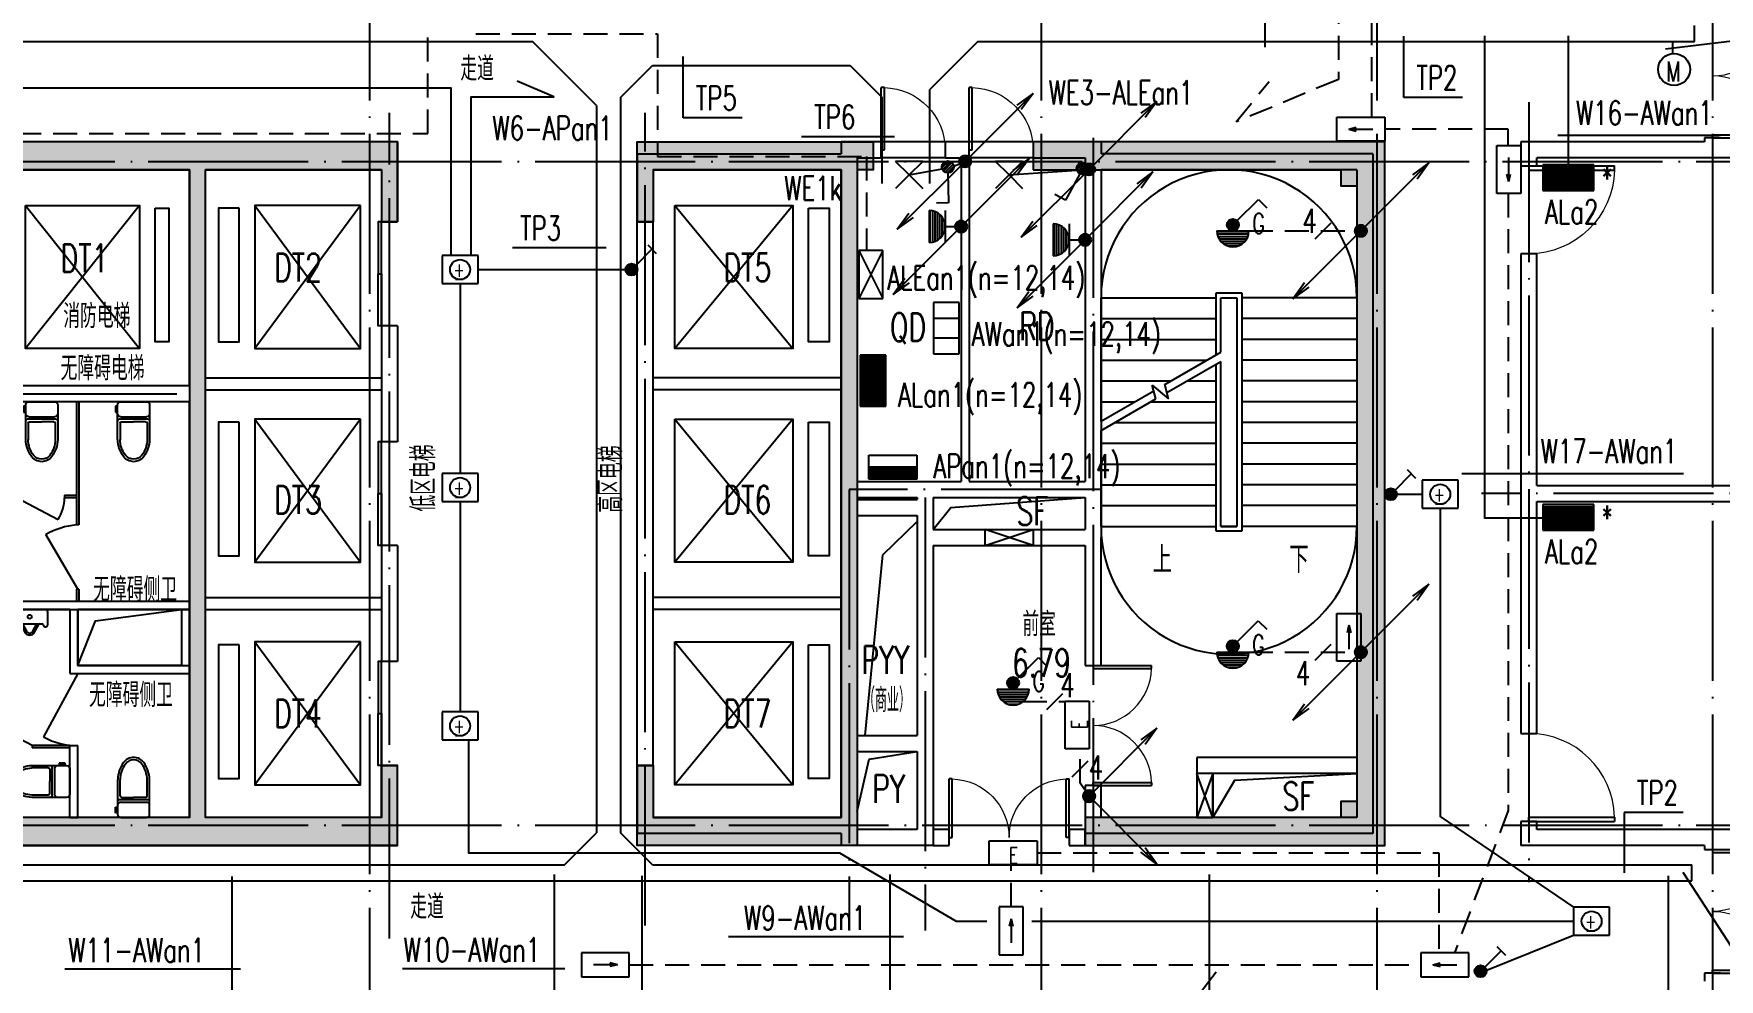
# Model space of a CAD drawing. Extents: x 1980812 to 2226895, y -554123 to 281606.
# Drawn here: x 2015767 to 2036850, y 40609 to 52437 of the extents above; entities that cross this region are included whole.
import ezdxf
from ezdxf.enums import TextEntityAlignment as Align

# ---------------------------------------------------------------- set-up
doc = ezdxf.new("R2010")
doc.units = 0
doc.header["$LTSCALE"] = 1000
doc.header["$MEASUREMENT"] = 0
for name, pattern in [('CONTINOUS', [0]), ('DASH', [0.35, 0.25, -0.1]), ('DOTE', [2.42, 2, -0.2, 0.02, -0.2]), ('DQXX', [4.5, 3, -1.5])]:
    doc.linetypes.add(name, pattern=pattern)
for name, color, linetype in [('$TD_AUDIT_GENERATED_(158)', 8, 'Continuous'), ('$TD_AUDIT_GENERATED_(1F3)', 7, 'Continuous'), ('$TD_AUDIT_GENERATED_(210)', 8, 'Continuous'), ('$TD_AUDIT_GENERATED_(356C)', 8, 'Continuous'), ('$TD_AUDIT_GENERATED_(517)', 8, 'CONTINOUS'), ('$TD_AUDIT_GENERATED_(54A)', 8, 'Continuous'), ('1', 1, 'Continuous'), ('A-FLOR-PFIX', 8, 'Continuous'), ('A-FLOR-TPTN', 8, 'Continuous'), ('COLU', 8, 'Continuous'), ('COLU_HATCH', 8, 'Continuous'), ('DIM_SYMB', 8, 'Continuous'), ('dote', 8, 'DOTE'), ('DQ1', 1, 'Continuous'), ('DQ2', 2, 'Continuous'), ('DQ7', 7, 'Continuous'), ('DQK', 7, 'Continuous'), ('DQK1', 1, 'Continuous'), ('DQK7', 7, 'Continuous'), ('DQqj', 1, 'Continuous'), ('DQX', 2, 'DQXX'), ('LINE', 8, 'Continuous'), ('PUB_TEXT', 8, 'Continuous'), ('STAIR', 8, 'Continuous'), ('WALL', 7, 'Continuous'), ('WINDOW', 8, 'Continuous')]:
    doc.layers.add(name, color=color, linetype=linetype)
doc.styles.add('_TCH_DIM', font='SIMPLEX', dxfattribs={"bigfont": 'GBCBIG'})
doc.styles.add('D8', font='txtw.shx', dxfattribs={"width": 0.7, "bigfont": 'hztxtw.shx'})
doc.styles.add('HZF', font='ROMANS2', dxfattribs={"width": 0.7, "bigfont": 'HZDF2'})
doc.styles.add('HZTXTW', font='txtw.shx', dxfattribs={"width": 0.6, "bigfont": 'hztxtw.shx'})

# ---------------------------------------------------------------- blocks, each defined once
blk = doc.blocks.new('$TD_AUDIT_GENERATED_(9F)')
at = {"layer": 'dote'}
for p, q in [((23300, 30469), (23300, -6248)), ((31700, 30469), (31700, -6248)), ((35900, 30469), (35900, -5250)), ((40100, 30469), (40100, -6248)), ((56413, 15600), (-8454, 15600)), ((54631, 11450), (37209, 11450)), ((56413, 7300), (-8454, 7300))]:
    blk.add_line(p, q, dxfattribs=at)
blk = doc.blocks.new('A$C2225643B')
at = {"layer": '$TD_AUDIT_GENERATED_(158)'}
for p, q in [((-2200, -2600), (0, -2600)), ((-2200, -2750), (0, -2750)), ((-2200, -5350), (0, -5350)), ((-2200, -5500), (0, -5500))]:
    blk.add_line(p, q, dxfattribs=at)
at = {"layer": 'WALL'}
for p, q in [((0, -1950), (0, -3400)), ((200, -1950), (0, -1950)), ((200, -1950), (200, -3400)), ((200, -3400), (0, -3400)), ((0, -4700), (0, -6150)), ((200, -4700), (0, -4700)), ((200, -4700), (200, -6150)), ((200, -6150), (0, -6150))]:
    blk.add_line(p, q, dxfattribs=at)
at = {"layer": 'WINDOW', "color": 5}
for p, q in [((-1586, -444), (-261, -2233)), ((-261, -444), (-1586, -2233)), ((-1586, -3119), (-261, -4907)), ((-261, -3119), (-1586, -4907)), ((-1586, -5905), (-261, -7693)), ((-261, -5905), (-1586, -7693))]:
    blk.add_line(p, q, dxfattribs=at)
at = {"layer": 'WINDOW'}
for p, q in [((0, -1950), (0, -650)), ((0, -4700), (0, -3400)), ((0, -7450), (0, -6150))]:
    blk.add_line(p, q, dxfattribs=at)
at = {"layer": 'WINDOW', "color": 5}
for points in [[(-1782, -481), (-2040, -481), (-2040, -2153), (-1782, -2153)], [(-261, -444), (-1586, -444), (-1586, -2233), (-261, -2233)], [(-1782, -3156), (-2040, -3156), (-2040, -4828), (-1782, -4828)], [(-261, -3119), (-1586, -3119), (-1586, -4907), (-261, -4907)], [(-1782, -5942), (-2040, -5942), (-2040, -7614), (-1782, -7614)], [(-261, -5905), (-1586, -5905), (-1586, -7693), (-261, -7693)]]:
    blk.add_lwpolyline(points, close=True, dxfattribs=at)
at = {"layer": 'WINDOW'}
for points in [[(-41, -1300), (0, -1300), (0, -650), (-41, -650)], [(-41, -1300), (0, -1300), (0, -1950), (-41, -1950)], [(-41, -4050), (0, -4050), (0, -3400), (-41, -3400)], [(-41, -4050), (0, -4050), (0, -4700), (-41, -4700)], [(-41, -6800), (0, -6800), (0, -6150), (-41, -6150)], [(-41, -6800), (0, -6800), (0, -7450), (-41, -7450)]]:
    blk.add_lwpolyline(points, close=True, dxfattribs=at)
at = {"layer": '$TD_AUDIT_GENERATED_(1F3)', "style": 'HZF', "width": 0.7}
for s, p in [('DT2', (-1045, -1220)), ('DT3', (-1045, -4128)), ('DT4', (-1045, -6799))]:
    blk.add_text(s, height=350, dxfattribs=at).set_placement(p, align=Align.MIDDLE_CENTER)
at = {"layer": '$TD_AUDIT_GENERATED_(1F3)', "style": 'D8', "width": 0.7}
blk.add_text('\\M+5B5CD\\M+5C7F8\\M+5B5E7\\M+5CCDD', height=300, rotation=90.0006, dxfattribs=at).set_placement((525, -3854), align=Align.MIDDLE_CENTER)
blk = doc.blocks.new('$DorLib2D$00000002')
for p, q in [((-0.5, 0), (-0.5, 0.4875)), ((-0.475, 0.4875), (-0.5, 0.4875)), ((-0.475, 0), (-0.475, 0.4875)), ((0.475, 0), (0.475, 0.4875)), ((0.475, 0.4875), (0.5, 0.4875)), ((0.5, 0), (0.5, 0.4875)), ((-0.5, 0), (-0.475, 0)), ((0.5, 0), (0.475, 0))]:
    blk.add_line(p, q)
at = {"lineweight": 13}
for centre, start, end in [((-0.4875, 0), 0, 88.53072), ((0.4875, 0), 91.46928, 180)]:
    blk.add_arc(centre, 0.4875, start, end, dxfattribs=at)
blk = doc.blocks.new('$DorLib2D$00000001')
for p, q in [((0.45, 0.975), (0.5, 0.975)), ((0.45, 0), (0.45, 0.975)), ((0.5, 0), (0.5, 0.975)), ((0.5, 0), (0.45, 0))]:
    blk.add_line(p, q)
at = {"lineweight": 13}
blk.add_arc((0.475, 0), 0.975, 91.4693, 180, dxfattribs=at)
blk = doc.blocks.new('A$C4923384A')
at = {"layer": 'dote'}
for p, q in [((34500, -2208), (34500, -6266)), ((37800, -6953), (37800, -16710))]:
    blk.add_line(p, q, dxfattribs=at)
at = {"layer": 'WALL'}
for p, q in [((37700, -7450), (37700, -7750)), ((40000, -7450), (37700, -7450)), ((40200, -7400), (40000, -7400)), ((40000, -7400), (40000, -7450)), ((37700, -7750), (37900, -7750)), ((37900, -7750), (37900, -7650)), ((40100, -7650), (37900, -7650)), ((46100, -7650), (40100, -7650)), ((37900, -8850), (37700, -8850)), ((37700, -8850), (37700, -11850)), ((37900, -11750), (37900, -8850)), ((37900, -11750), (48700, -11750)), ((37700, -11850), (37700, -14850)), ((37900, -11950), (48500, -11950)), ((37900, -14850), (37900, -11950)), ((37700, -14850), (37900, -14850)), ((37900, -15950), (37700, -15950)), ((37700, -15950), (37700, -16250)), ((37900, -16050), (37900, -15950)), ((40100, -16050), (37900, -16050)), ((46100, -16050), (40100, -16050)), ((40000, -16250), (37700, -16250)), ((40000, -16250), (40000, -16300)), ((40000, -16300), (40200, -16300)), ((40200, -17850), (40000, -17850)), ((40000, -17850), (40000, -17950))]:
    blk.add_line(p, q, dxfattribs=at)
at = {"layer": 'WINDOW'}
for name, p, xscale, yscale, zscale, rotation in [('$DorLib2D$00000002', (40100, -6625), -1550, -1550, -1550, 89.99999999897491), ('$DorLib2D$00000001', (37800, -8300), 1100, -1100, 1100, 90), ('$DorLib2D$00000001', (37800, -15400), -1100, -1100, -1100, 89.99999999999379), ('$DorLib2D$00000002', (40100, -17075), -1550, 1550, -1550, 270.0000000042127)]:
    blk.add_blockref(name, p, dxfattribs=dict(at, xscale=xscale, yscale=yscale, zscale=zscale, rotation=rotation))
blk = doc.blocks.new('A-WC4')
for p, q in [((-200, 475), (-200, 40)), ((200, 40), (200, 475)), ((180, 220), (-180, 220)), ((-228, 57), (-228, 130)), ((-228, 130), (-210, 130)), ((-210, 57), (-228, 57)), ((-210, 130), (-210, 115)), ((-210, 115), (-200, 115)), ((-210, 72), (-210, 115)), ((-200, 72), (-210, 72)), ((-210, 72), (-210, 57)), ((-160, 190), (160, 190)), ((-160, 0), (160, 0))]:
    blk.add_line(p, q)
at = {"color": 251}
for p, q in [((-170, 270), (-170, 476)), ((170, 270), (170, 475)), ((-150, 250), (0, 250)), ((150, 250), (0, 250))]:
    blk.add_line(p, q, dxfattribs=at)
for centre, radius, start, end in [((189, 460), 389, 144.5404, 177.815), ((0, 590), 160, 90, 143.2005), ((0, 590), 160, 36.7995, 90), ((-189, 460), 389, 2.185, 35.4596), ((-180, 240), 20, 180, 270), ((180, 240), 20, 270, 0), ((-160, 150), 40, 90, 180), ((-160, 40), 40, 180, 270), ((160, 150), 40, 0, 90), ((160, 40), 40, 270, 0)]:
    blk.add_arc(centre, radius, start, end)
for centre, radius, start, end in [((189, 460), 359, 144.5982, 177.815), ((0, 590), 130, 90, 143.0508), ((0, 590), 130, 36.9492, 90), ((-189, 460), 359, 2.185, 35.4018), ((-150, 270), 20, 180, 270), ((150, 270), 20, 270, 0)]:
    blk.add_arc(centre, radius, start, end, dxfattribs=at)
blk = doc.blocks.new('A-UR2')
for p, q in [((-61, 284), (-116, 188)), ((116, 188), (61, 284)), ((-225, 190), (-225, 30)), ((-195, 0), (195, 0)), ((-168, 190), (-171, 199)), ((154, 180), (-154, 180)), ((171, 199), (168, 190)), ((225, 30), (225, 190))]:
    blk.add_line(p, q)
at = {"color": 252}
for p, q in [((-39, 272), (-91, 180)), ((91, 180), (39, 272))]:
    blk.add_line(p, q, dxfattribs=at)
blk.add_circle((0, 90), 25, dxfattribs=at)
for centre, radius, start, end in [((-198, 190), 27.5, 18.9246, 180), ((0, 250), 70, 29.4871, 150.5129), ((198, 190), 27.5, 0, 161.0754), ((-195, 30), 30, 180, 270), ((-154, 195), 15, 198.9246, 270), ((-129, 195), 15, 270, 330.5129), ((129, 195), 15, 209.4871, 270), ((154, 195), 15, 270, 341.0754), ((195, 30), 30, 270, 0)]:
    blk.add_arc(centre, radius, start, end)
blk.add_arc((0, 250), 45, 29.4871, 150.5129, dxfattribs=at)
blk = doc.blocks.new('A-SINK-4')
for p, q in [((-158, 126), (-13, 126)), ((-13, 78), (-13, 170)), ((13, 78), (-13, 78)), ((13, 170), (13, 78)), ((13, 126), (158, 126))]:
    blk.add_line(p, q)
blk.add_circle((0, 270), 20)
for centre, radius, start, end in [((0, 88), 19.5, 133.6408, 46.2627), ((0, 170), 13.5, 0, 180)]:
    blk.add_arc(centre, radius, start, end)
at = {"extrusion": (0, 0, -1)}
blk.add_ellipse((0, 270), major_axis=(260, 0), ratio=0.846154, dxfattribs=at)
blk.add_ellipse((0, 270), major_axis=(-235, 0), ratio=0.829787, start_param=2.310338, end_param=7.11444)
blk = doc.blocks.new('$TwtSys$00000141')
for p, q in [((-94, 8), (-10, 92)), ((-94, 8), (-10, 92)), ((-87, -35), (35, 87)), ((-87, -35), (35, 87)), ((-66, -66), (66, 66)), ((-66, -66), (66, 66)), ((-32, -87), (88, 33)), ((-32, -87), (88, 33)), ((11, -92), (92, -11)), ((11, -92), (92, -11))]:
    blk.add_line(p, q)
blk.add_circle((0, 0), 94)
blk.add_circle((0, 0), 94)
blk = doc.blocks.new('tbharthaergar')
at = {"layer": '$TD_AUDIT_GENERATED_(517)'}
blk.add_lwpolyline([(4750, -6300), (4974, -5742), (6050, -5600)], dxfattribs=at)
blk.add_lwpolyline([(4750, -5600), (6050, -5600), (6050, -6300), (4750, -6300)], close=True, dxfattribs=at)
at = {"layer": 'A-FLOR-PFIX'}
for p, q in [((2035, -3550), (458, -3550)), ((2900, -6150), (2900, -5600)), ((2900, -6150), (1850, -6150))]:
    blk.add_line(p, q, dxfattribs=at)
at = {"layer": 'A-FLOR-TPTN'}
for p, q in [((2965, -3000), (2965, -4170)), ((3835, -3000), (3835, -4170)), ((3865, -3000), (3865, -4170)), ((4735, -3000), (4735, -4541)), ((4765, -3000), (4765, -4541)), ((4735, -3604), (4735, -4541)), ((4765, -3604), (4765, -4541)), ((2185, -4170), (2185, -4200)), ((2185, -4200), (2705, -4475)), ((2785, -4170), (2785, -4200)), ((2785, -4170), (2935, -4170)), ((2965, -4170), (3085, -4170)), ((3085, -4170), (3085, -4200)), ((3085, -4200), (3605, -4475)), ((3685, -4170), (3835, -4170)), ((3685, -4170), (3685, -4200)), ((3685, -4200), (3985, -4200)), ((3865, -4170), (3985, -4170)), ((3985, -4170), (3985, -4200)), ((3985, -4200), (4505, -4475)), ((4585, -4170), (4735, -4170)), ((4585, -4170), (4585, -4200)), ((4585, -4200), (4735, -4200)), ((4765, -4541), (4735, -4541)), ((4750, -5346), (4352, -4661)), ((4735, -5346), (4735, -5500)), ((4765, -5346), (4735, -5346)), ((4765, -5346), (4765, -5500)), ((3110, -5600), (3110, -5900)), ((3140, -5600), (3140, -5900)), ((3810, -5600), (3810, -5900)), ((3840, -5600), (3840, -5900)), ((3110, -5900), (3140, -5900)), ((3810, -5900), (3840, -5900)), ((4750, -6400), (4322, -7192)), ((4180, -7300), (3660, -7025)), ((3350, -7300), (3350, -8200)), ((3580, -7300), (3350, -7300)), ((3380, -7330), (3380, -8200)), ((3580, -7330), (3380, -7330)), ((3580, -7300), (3580, -7330)), ((4650, -7300), (4180, -7300)), ((4180, -7300), (4180, -7330)), ((4650, -7330), (4180, -7330)), ((3380, -8200), (3350, -8200))]:
    blk.add_line(p, q, dxfattribs=at)
for points in [[(2035, -3000), (2035, -4200), (2185, -4200)], [(2065, -3000), (2065, -4170), (2185, -4170)], [(2935, -3000), (2935, -4170)], [(2785, -4200), (2965, -4200)], [(2935, -4200), (3085, -4200)]]:
    blk.add_lwpolyline(points, dxfattribs=at)
for centre, radius, start, end in [((2273, -4200), 512, 327.4617, 359.9502), ((3173, -4200), 512, 327.4617, 359.9502), ((4073, -4200), 512, 327.4617, 359.9502), ((4836, -5532), 997, 95.7943, 119.0455), ((4092, -7300), 512, 147.4617, 179.9502), ((4723, -6508), 792, 239.6591, 271.9796)]:
    blk.add_arc(centre, radius, start, end, dxfattribs=at)
at = {"layer": 'LINE', "linetype": 'DASH'}
for centre in [(1404, -4673), (2650, -6933)]:
    blk.add_circle(centre, 750, dxfattribs=at)
at = {"layer": 'WALL'}
for p, q in [((550, -5500), (450, -5500)), ((450, -5500), (450, -5600)), ((450, -5600), (550, -5600)), ((550, -5600), (550, -5500)), ((1850, -5500), (1550, -5500)), ((1550, -5500), (1550, -5600)), ((1550, -5600), (1750, -5600)), ((1750, -5600), (1750, -7100)), ((4750, -5500), (1850, -5500)), ((1850, -7100), (1850, -5600)), ((4650, -5600), (1850, -5600)), ((4650, -5600), (4650, -6400)), ((6150, -5500), (4750, -5500)), ((6150, -5600), (4750, -5600)), ((4750, -5600), (4750, -6300)), ((6150, -5600), (6150, -5500)), ((4750, -6300), (6150, -6300)), ((6150, -6300), (6150, -6400)), ((4650, -6400), (6150, -6400)), ((1750, -7100), (1850, -7100)), ((4650, -8200), (4650, -7300)), ((4650, -7300), (4750, -7300)), ((4750, -8200), (4750, -7300)), ((1850, -8100), (1750, -8100)), ((1750, -8100), (1750, -8200)), ((1750, -8200), (1850, -8200)), ((1850, -8200), (1850, -8100)), ((4650, -8200), (4750, -8200))]:
    blk.add_line(p, q, dxfattribs=at)
at = {"layer": 'WINDOW'}
for p, q in [((1550, -5500), (550, -5500)), ((1850, -8100), (1850, -7100))]:
    blk.add_line(p, q, dxfattribs=at)
at = {"layer": '$TD_AUDIT_GENERATED_(54A)', "xscale": 0.5, "yscale": -0.5, "zscale": 0.5, "rotation": 180.0000000027541}
for p in [(1861, -3250), (3049, -5755)]:
    blk.add_blockref('$TwtSys$00000141', p, dxfattribs=at)
at = {"layer": 'A-FLOR-PFIX', "xscale": -1, "rotation": 180}
for name, p in [('A-SINK-4', (1250, -3000)), ('A-WC4', (2500, -3000)), ('A-WC4', (3400, -3000)), ('A-WC4', (4300, -3000)), ('A-WC4', (5450, -3000)), ('A-SINK-4', (2400, -5623))]:
    blk.add_blockref(name, p, dxfattribs=at)
at = {"layer": 'A-FLOR-PFIX', "rotation": 180}
for p in [(3450, -5600), (4150, -5600)]:
    blk.add_blockref('A-UR2', p, dxfattribs=at)
at = {"layer": 'A-FLOR-PFIX', "extrusion": (0, 0, -1), "zscale": -1, "rotation": 270}
blk.add_blockref('A-WC4', (-4650, -7750), dxfattribs=at)
at = {"layer": 'A-FLOR-PFIX', "extrusion": (0, 0, -1), "xscale": -1, "zscale": -1}
blk.add_blockref('A-WC4', (-5450, -8200), dxfattribs=at)
at = {"layer": 'WINDOW', "yscale": -1000}
for p, xscale, zscale, rotation in [((1050, -5550), 1000, 1000, 180.0000000140501), ((1800, -7600), -1000, -1000, 90.00000001289553)]:
    blk.add_blockref('$DorLib2D$00000001', p, dxfattribs=dict(at, xscale=xscale, zscale=zscale, rotation=rotation))
blk = doc.blocks.new('A$C1E3758D0')
at = {"layer": '$TD_AUDIT_GENERATED_(158)'}
for p, q in [((7950, -2600), (5600, -2600)), ((7950, -2750), (5600, -2750)), ((7950, -5350), (5600, -5350)), ((7950, -5500), (5600, -5500))]:
    blk.add_line(p, q, dxfattribs=at)
at = {"layer": '$TD_AUDIT_GENERATED_(210)'}
for p, q in [((9750, -4700), (10350, -4500)), ((10350, -4700), (9750, -4500))]:
    blk.add_line(p, q, dxfattribs=at)
for points in [[(9100, -4500), (9321, -4223), (11000, -4100)], [(8250, -7075), (8470, -4814), (8900, -4400)], [(8150, -8025), (8301, -7371), (8900, -7275)], [(12600, -8100), (12874, -7634), (14400, -7550)]]:
    blk.add_lwpolyline(points, dxfattribs=at)
blk.add_lwpolyline([(9750, -4500), (10350, -4500), (10350, -4700), (9750, -4700)], close=True, dxfattribs=at)
at = {"layer": '$TD_AUDIT_GENERATED_(517)'}
blk.add_lwpolyline([(-1600, -5500), (-300, -5500), (-300, -6200), (-1600, -6200)], close=True, dxfattribs=at)
at = {"layer": 'DIM_SYMB'}
for p, q in [((12600, -8100), (12400, -7550)), ((12600, -7550), (12400, -8100))]:
    blk.add_line(p, q, dxfattribs=at)
for points in [[(13650, -4590, 0, 0, 0), (13650, -1000, 0, 0, 0), (11950, -1000, 0, 0, 0), (11950, -2340, 80, 0, 0), (11950, -2640, 0, 0, 0)], [(11950, -4590, 0, 0, 0), (11950, -3200, 80, 0, 0), (11950, -2900, 0, 0, 0)]]:
    blk.add_lwpolyline(points, format="xyseb", dxfattribs=at)
blk.add_lwpolyline([(12600, -8100), (12600, -7550), (12400, -7550), (12400, -8100)], close=True, dxfattribs=at)
at = {"layer": 'dote'}
for p, q in [((2300, -9613), (2300, 715)), ((5500, -9452), (5500, 715)), ((11100, 400), (11100, -8786)), ((-7200, -2800), (-200, -2800)), ((8050, -4000), (8050, -9515)), ((11200, -4000), (8050, -4000)), ((9000, -4100), (9000, -9515))]:
    blk.add_line(p, q, dxfattribs=at)
at = {"layer": 'STAIR'}
for p, q in [((11200, -3145), (11200, -1600)), ((11200, -1600), (12640, -1600)), ((12640, -2314), (12640, -1540)), ((12640, -1540), (12960, -1540)), ((12700, -2279), (12700, -1600)), ((12700, -2279), (12700, -1600)), ((12700, -1600), (12900, -1600)), ((12900, -1600), (12900, -4460)), ((12900, -1600), (12900, -4460)), ((12960, -1540), (12960, -4520)), ((14400, -1600), (12960, -1600)), ((14400, -1600), (14400, -4460)), ((11200, -1860), (12640, -1860)), ((14400, -1860), (12960, -1860)), ((11200, -2120), (12640, -2120)), ((11997, -2685), (12700, -2279)), ((14400, -2120), (12960, -2120)), ((11200, -2380), (12525, -2380)), ((12024, -2785), (12700, -2395)), ((12640, -4520), (12640, -2429)), ((12700, -4460), (12700, -2395)), ((12700, -4460), (12700, -2395)), ((14400, -2380), (12960, -2380)), ((11200, -2640), (12075, -2640)), ((11886, -2865), (11839, -2693)), ((11839, -2693), (12045, -2865)), ((12045, -2865), (11997, -2685)), ((12275, -2640), (12640, -2640)), ((14400, -2640), (12960, -2640)), ((11200, -3145), (11859, -2765)), ((11200, -3261), (11886, -2865)), ((11200, -2900), (11625, -2900)), ((11825, -2900), (12640, -2900)), ((14400, -2900), (12960, -2900)), ((11375, -3160), (12640, -3160)), ((14400, -3160), (12960, -3160)), ((11200, -4460), (11200, -3261)), ((11200, -3420), (12640, -3420)), ((14400, -3420), (12960, -3420)), ((11200, -3680), (12640, -3680)), ((14400, -3680), (12960, -3680)), ((11200, -3940), (12640, -3940)), ((14400, -3940), (12960, -3940)), ((11200, -4200), (12640, -4200)), ((14400, -4200), (12960, -4200)), ((11200, -4460), (12640, -4460)), ((12960, -4520), (12640, -4520)), ((12700, -4460), (12700, -4460)), ((12900, -4460), (12700, -4460)), ((12700, -4460), (12900, -4460)), ((14400, -4460), (12960, -4460))]:
    blk.add_line(p, q, dxfattribs=at)
for centre, start, end in [((12800, -1600), 359.9999, 180), ((12800, -4460), 180, 0.0001)]:
    blk.add_arc(centre, 1600, start, end, dxfattribs=at)
at = {"layer": 'WALL'}
for p, q in [((-100, 350), (-2700, 350)), ((2400, 350), (-100, 350)), ((2400, 350), (2400, -650)), ((8450, 350), (7950, 350)), ((7950, 350), (7950, 200)), ((8450, 150), (8450, 350)), ((9500, 350), (9250, 350)), ((9250, 350), (9250, 150)), ((9550, 350), (9500, 350)), ((9550, 150), (9550, 350)), ((11200, 350), (10350, 350)), ((10350, 350), (10350, 150)), ((11200, 350), (11200, 200)), ((-200, 0), (-2500, 0)), ((-200, -2700), (-200, 0)), ((5400, 200), (5400, -650)), ((5400, 200), (7950, 200)), ((8150, 150), (8450, 150)), ((8150, 150), (8150, 100)), ((8150, 100), (8150, -3900)), ((9250, 150), (9450, 150)), ((9450, 150), (9450, -3900)), ((9550, 150), (9550, -3900)), ((10350, 150), (11000, 150)), ((11000, 150), (11000, 100)), ((11000, 100), (11000, -3900)), ((14600, 200), (11200, 200)), ((14600, 200), (14600, -7450)), ((2200, 0), (0, 0)), ((0, -2800), (0, 0)), ((2200, 0), (2200, -650)), ((5600, 0), (5600, -650)), ((5600, 0), (7950, 0)), ((7950, 0), (7950, -4000)), ((14400, 0), (11200, 0)), ((11200, 0), (11200, -4000)), ((14400, 0), (14400, -7350)), ((2400, -650), (2200, -650)), ((5600, -650), (5400, -650)), ((-200, -2700), (-2500, -2700)), ((-200, -2900), (-2600, -2900)), ((-200, -8100), (-200, -2900)), ((0, -8100), (0, -2800)), ((7950, -4000), (7950, -4225)), ((8150, -3900), (9000, -3900)), ((9000, -3900), (9450, -3900)), ((9550, -3900), (11000, -3900)), ((11200, -4000), (11200, -4600)), ((8150, -4100), (8900, -4100)), ((8150, -4100), (8150, -4125)), ((8150, -4125), (8900, -4125)), ((8900, -4100), (8900, -4125)), ((9100, -4100), (9100, -4225)), ((9100, -4100), (9500, -4100)), ((9500, -4100), (11000, -4100)), ((11000, -4100), (11000, -4500)), ((7950, -4225), (7950, -7175)), ((8150, -4325), (8900, -4325)), ((8150, -4325), (8150, -7075)), ((8900, -4325), (8900, -4600)), ((9100, -4225), (9100, -4500)), ((8900, -4600), (8900, -7075)), ((9100, -4500), (11000, -4500)), ((11200, -6200), (11200, -4600)), ((9100, -4700), (11000, -4700)), ((9100, -4700), (9100, -7175)), ((11000, -4700), (11000, -6200)), ((-200, -5400), (-4800, -5400)), ((-200, -5500), (-200, -5400)), ((-4800, -5500), (-200, -5500)), ((11000, -6200), (11200, -6200)), ((8150, -7075), (8900, -7075)), ((7950, -7175), (7950, -8100)), ((8150, -7275), (8900, -7275)), ((8150, -7275), (8150, -8200)), ((8900, -7275), (8900, -8250)), ((9100, -7175), (9100, -8450)), ((14400, -7350), (12400, -7350)), ((12400, -7350), (12400, -8100)), ((2200, -8100), (2200, -7450)), ((2200, -7450), (2400, -7450)), ((2400, -8450), (2400, -7450)), ((5400, -7450), (5400, -8300)), ((5600, -7450), (5400, -7450)), ((5600, -7450), (5600, -8100)), ((14400, -7550), (12600, -7550)), ((12600, -7550), (12600, -8100)), ((14400, -7550), (14400, -8100)), ((14600, -7450), (14600, -8300)), ((11200, -7700), (11000, -7700)), ((11000, -7700), (11000, -8300)), ((11200, -8100), (11200, -7700)), ((-200, -8100), (-2800, -8100)), ((2200, -8100), (0, -8100)), ((7950, -8100), (5600, -8100)), ((8150, -8200), (8150, -8250)), ((12400, -8100), (11200, -8100)), ((14400, -8100), (12600, -8100)), ((7950, -8300), (5400, -8300)), ((7950, -8300), (7950, -8450)), ((8900, -8250), (8150, -8250)), ((12500, -8300), (11000, -8300)), ((14600, -8300), (12500, -8300)), ((-100, -8450), (-2800, -8450)), ((2400, -8450), (-100, -8450)), ((9100, -8450), (7950, -8450))]:
    blk.add_line(p, q, dxfattribs=at)
at = {"layer": 'WINDOW'}
for p, q in [((9250, 350), (8450, 350)), ((10350, 350), (9550, 350)), ((9250, 150), (8450, 150)), ((10350, 150), (9550, 150))]:
    blk.add_line(p, q, dxfattribs=at)
at = {"layer": 'WINDOW', "color": 3}
for p, q in [((-828, -444), (-2253, -2233)), ((-2253, -444), (-828, -2233))]:
    blk.add_line(p, q, dxfattribs=at)
at = {"layer": 'WINDOW', "color": 1}
for p, q in [((7344, -444), (5869, -2233)), ((5869, -444), (7344, -2233)), ((7344, -3119), (5869, -4907)), ((5869, -3119), (7344, -4907)), ((7344, -5905), (5869, -7693)), ((5869, -5905), (7344, -7693))]:
    blk.add_line(p, q, dxfattribs=at)
at = {"layer": 'WINDOW', "color": 3}
for points in [[(-2253, -444), (-828, -444), (-828, -2233), (-2253, -2233)], [(-632, -481), (-460, -481), (-460, -2153), (-632, -2153)]]:
    blk.add_lwpolyline(points, close=True, dxfattribs=at)
at = {"layer": 'WINDOW', "color": 1}
for points in [[(5869, -444), (7344, -444), (7344, -2233), (5869, -2233)], [(7540, -481), (7798, -481), (7798, -2153), (7540, -2153)], [(5869, -3119), (7344, -3119), (7344, -4907), (5869, -4907)], [(7540, -3156), (7798, -3156), (7798, -4828), (7540, -4828)], [(5869, -5905), (7344, -5905), (7344, -7693), (5869, -7693)], [(7540, -5942), (7798, -5942), (7798, -7614), (7540, -7614)]]:
    blk.add_lwpolyline(points, close=True, dxfattribs=at)
at = {"layer": 'WALL'}
blk.add_blockref('tbharthaergar', (-6350, 100), dxfattribs=at)
at = {"layer": 'WINDOW'}
for name, p, xscale, yscale, zscale, rotation in [('$DorLib2D$00000001', (8850, 250), 800, -800, 800, 179.999999675934), ('$DorLib2D$00000001', (9950, 250), 800, -800, 800, 179.9999996759287), ('$DorLib2D$00000002', (11100, -6950), 1500, 1500, 1500, 270.0000000371895)]:
    blk.add_blockref(name, p, dxfattribs=dict(at, xscale=xscale, yscale=yscale, zscale=zscale, rotation=rotation))
at = {"layer": '$TD_AUDIT_GENERATED_(1F3)'}
for s, height, style, width, p in [('DT1', 350, 'HZF', 0.7, (-1515, -1106)), ('DT5', 350, 'HZF', 0.7, (6777, -1220)), ('\\M+5CFFB\\M+5B7C0\\M+5B5E7\\M+5CCDD', 300, 'D8', 0.7, (-1360, -1829)), ('QD', 350, 'HZF', 0.7, (8785, -1968)), ('RD', 350, 'HZF', 0.7, (10397, -1954)), ('\\M+5CEDE\\M+5D5CF\\M+5B0AD\\M+5B5E7\\M+5CCDD', 300, 'D8', 0.7, (-1289, -2483)), ('DT6', 350, 'HZF', 0.7, (6777, -4128)), ('SF', 350, 'HZF', 0.7, (10341, -4271)), ('\\M+5C7B0\\M+5CAD2', 300, 'D8', 0.7, (10426, -5683)), ('6.79', 350, 'HZF', 0.7, (10454, -6168)), ('\\M+5A3A8\\M+5C9CC\\M+5D2B5\\M+5A3A9', 300, 'HZTXTW', 0.5, (8522, -6632)), ('DT7', 350, 'HZF', 0.7, (6777, -6799))]:
    blk.add_text(s, height=height, dxfattribs=dict(at, style=style, width=width)).set_placement(p, align=Align.MIDDLE_CENTER)
at = {"layer": '$TD_AUDIT_GENERATED_(1F3)', "style": 'D8', "width": 0.7}
for p in [(-882, -5250), (-933, -6569)]:
    blk.add_text('\\M+5CEDE\\M+5D5CF\\M+5B0AD\\M+5B2E0\\M+5CEC0', height=300, rotation=0.0006, dxfattribs=at).set_placement(p, align=Align.MIDDLE_CENTER)
at = {"layer": '$TD_AUDIT_GENERATED_(356C)', "style": 'HZF', "width": 0.7}
for s, p in [('PYY', (8501, -6127)), ('PY', (8542, -7742)), ('SF', (13669, -7835))]:
    blk.add_text(s, height=350, dxfattribs=at).set_placement(p, align=Align.MIDDLE_CENTER)
at = {"layer": 'PUB_TEXT', "style": '_TCH_DIM'}
for s, p in [('\\M+5C9CF', (11846, -5045)), ('\\M+5CFC2', (13555, -5045))]:
    blk.add_text(s, height=337.6, dxfattribs=at).set_placement(p)
blk = doc.blocks.new('$TD_AUDIT_GENERATED_(3B77)')
at = {"layer": 'COLU_HATCH'}
h = blk.add_hatch(color=256, dxfattribs=at)
h.dxf.hatch_style = 1
h.paths.add_polyline_path([(18550, 15850), (23650, 15850), (23650, 14850), (23450, 14850), (23450, 15500), (18550, 15500)])
h = blk.add_hatch(color=256, dxfattribs=at)
h.dxf.hatch_style = 1
h.paths.add_polyline_path([(26650, 15850), (26650, 14850), (26850, 14850), (26850, 15500), (29600, 15500), (29600, 15850)])
h = blk.add_hatch(color=256, dxfattribs=at)
h.dxf.hatch_style = 1
h.paths.add_polyline_path([(31600, 15500), (35450, 15500), (35450, 15300), (35650, 15300), (35650, 7600), (35450, 7600), (35450, 7400), (32250, 7400), (32250, 7050), (36000, 7050), (36000, 15850), (31600, 15850)])
h = blk.add_hatch(color=256, dxfattribs=at)
h.dxf.hatch_style = 1
h.paths.add_polyline_path([(21250, 15500), (21250, 7400), (21050, 7400), (21050, 15500)])
h = blk.add_hatch(color=256, dxfattribs=at)
h.dxf.hatch_style = 1
h.paths.add_polyline_path([(29400, 15500), (29400, 7400), (29200, 7400), (29200, 15500)])
h = blk.add_hatch(color=256, dxfattribs=at)
h.dxf.hatch_style = 1
h.paths.add_polyline_path([(18450, 7050), (23650, 7050), (23650, 8050), (23450, 8050), (23450, 7400), (18450, 7400)])
h = blk.add_hatch(color=256, dxfattribs=at)
h.dxf.hatch_style = 1
h.paths.add_polyline_path([(26650, 8050), (26850, 8050), (26850, 7400), (29400, 7400), (29400, 7050), (26650, 7050)])
at = {"layer": 'COLU'}
blk.add_line((35450, 15500), (35450, 15300), dxfattribs=at)
for points in [[(23650, 14850), (23650, 15850), (18550, 15850), (18550, 15500), (21050, 15500), (21050, 7400), (18450, 7400), (18450, 7050), (23650, 7050), (23650, 8050), (23450, 8050), (23450, 7400), (21250, 7400), (21250, 15500), (23450, 15500), (23450, 14850)], [(29600, 15850), (29600, 15500), (29400, 15500), (29400, 7400), (29400, 7400), (29400, 7050), (26650, 7050), (26650, 8050), (26850, 8050), (26850, 7400), (29200, 7400), (29200, 15500), (26850, 15500), (26850, 14850), (26650, 14850), (26650, 15850)], [(31600, 15500), (35450, 15500), (35450, 15300), (35650, 15300), (35650, 7600), (35450, 7600), (35450, 7400), (32250, 7400), (32250, 7050), (36000, 7050), (36000, 15850), (31600, 15850)]]:
    blk.add_lwpolyline(points, close=True, dxfattribs=at)
blk = doc.blocks.new('dd')
at = {"layer": 'DQK1', "color": 1}
for p, q in [((-200, 100), (200, 100)), ((-200, 92), (200, 92)), ((-196, 62), (196, 62)), ((-188, 32), (188, 32)), ((-174, 2), (174, 2)), ((-154, -28), (154, -28)), ((-122, -58), (122, -58)), ((-68, -88), (68, -88))]:
    blk.add_line(p, q, dxfattribs=at)
blk.add_arc((0, 100), 200, 180, 0, dxfattribs=at)
blk = doc.blocks.new('*X249')
at = {"color": 0}
for p, q in [((5315, 4110), (5515, 4110)), ((5320, 4140), (5510, 4140)), ((5320, 4080), (5510, 4080)), ((5335, 4170), (5495, 4170)), ((5335, 4050), (5495, 4050)), ((5371, 4200), (5459, 4200)), ((5372, 4020), (5459, 4020))]:
    blk.add_line(p, q, dxfattribs=at)
blk = doc.blocks.new('kg')
at = {"layer": 'DQK1'}
for p, q in [((53, 53), (318, 318)), ((318, 318), (424, 212))]:
    blk.add_line(p, q, dxfattribs=at)
blk.add_circle((0, 0), 75, dxfattribs=at)
at = {"layer": 'DQK1', "xscale": 0.75, "yscale": 0.75, "zscale": 0.75}
blk.add_blockref('*X249', (-4061, -3083), dxfattribs=at)
at = {"layer": 'DQK7', "style": 'D8', "width": 0.7}
blk.add_text('G', height=250, dxfattribs=at).set_placement((241, -107))
blk = doc.blocks.new('*X251')
at = {"color": 0}
for p, q in [((128, 2970), (272, 2970)), ((144, 3000), (256, 3000)), ((126, 2940), (274, 2940)), ((137, 2910), (263, 2910)), ((173, 2880), (227, 2880))]:
    blk.add_line(p, q, dxfattribs=at)
blk = doc.blocks.new('j')
at = {"layer": '1', "color": 7}
blk.add_line((850, 850), (850, 850), dxfattribs=at)
blk.add_line((850, 850), (850, 850), dxfattribs=at)
blk.add_line((850, 850), (850, 850), dxfattribs=at)
blk.add_line((850, 850), (850, 850), dxfattribs=at)
blk.add_line((850, 850), (850, 850), dxfattribs=at)
blk.add_line((850, 850), (850, 850), dxfattribs=at)
blk.add_line((850, 850), (850, 850), dxfattribs=at)
blk.add_line((850, 850), (850, 850), dxfattribs=at)
blk.add_line((850, 850), (850, 850), dxfattribs=at)
blk.add_line((850, 850), (850, 850), dxfattribs=at)
blk.add_line((850, 850), (850, 850), dxfattribs=at)
blk.add_line((850, 850), (850, 850), dxfattribs=at)
blk.add_line((850, 850), (850, 850), dxfattribs=at)
blk.add_line((850, 850), (850, 850), dxfattribs=at)
blk.add_line((850, 850), (850, 850), dxfattribs=at)
blk.add_line((850, 850), (850, 850), dxfattribs=at)
blk.add_line((850, 850), (850, 850), dxfattribs=at)
blk.add_line((850, 850), (850, 850), dxfattribs=at)
at = {"layer": 'DQK1'}
blk.add_circle((0, 0), 75, dxfattribs=at)
at = {"layer": 'DQK7'}
for p, q in [((0, 0), (850, 850)), ((850, 850), (647, 703)), ((850, 850), (703, 647))]:
    blk.add_line(p, q, dxfattribs=at)
at = {"layer": 'DQK1'}
blk.add_blockref('*X251', (-200, -2950), dxfattribs=at)
blk = doc.blocks.new('P')
at = {"layer": 'DQK7'}
blk.add_line((-100, -100), (100, 100), dxfattribs=at)
blk = doc.blocks.new('4')
at = {"layer": 'DQK7', "linetype": 'ByBlock', "style": 'D8', "width": 0.7}
blk.add_text('4', height=300, dxfattribs=at).set_placement((-100, -193))
blk = doc.blocks.new('dyz')
at = {"layer": 'DQK1'}
for p, q in [((-300, 0), (300, 0)), ((-300, -300), (-300, 0)), ((300, 0), (300, -300)), ((300, -300), (-300, -300))]:
    blk.add_line(p, q, dxfattribs=at)
at = {"layer": 'DQK7'}
for q in [(-58, -127), (-58, -127), (150, -150), (-58, -173), (-58, -173)]:
    blk.add_line((-150, -150), q, dxfattribs=at)
blk = doc.blocks.new('dyk')
at = {"layer": 'DQK1'}
for p, q in [((-300, 150), (300, 150)), ((-300, -150), (-300, 150)), ((300, 150), (300, -150)), ((300, -150), (-300, -150))]:
    blk.add_line(p, q, dxfattribs=at)
at = {"layer": 'DQK7', "style": 'D8', "width": 0.7}
blk.add_text('E', height=200, dxfattribs=at).set_placement((5, -31), align=Align.MIDDLE_CENTER)
blk = doc.blocks.new('DQZ')
at = {"layer": 'DQK1'}
for q in [(-170, 170), (-170, -170), (170, 170), (170, -170)]:
    blk.add_line((0, 0), q, dxfattribs=at)
at = {"layer": 'DQK1', "ltscale": 0.08}
blk.add_line((-170, -170), (170, -170), dxfattribs=at)
blk = doc.blocks.new('*X257')
at = {"color": 0}
for p, q in [((5315, 4110), (5515, 4110)), ((5320, 4140), (5510, 4140)), ((5320, 4080), (5510, 4080)), ((5335, 4170), (5495, 4170)), ((5335, 4050), (5495, 4050)), ((5371, 4200), (5459, 4200)), ((5372, 4020), (5459, 4020))]:
    blk.add_line(p, q, dxfattribs=at)
blk = doc.blocks.new('k1')
at = {"layer": 'DQK1'}
for p, q in [((53, 53), (318, 318)), ((318, 318), (424, 212))]:
    blk.add_line(p, q, dxfattribs=at)
blk.add_circle((0, 0), 75, dxfattribs=at)
at = {"layer": 'DQK1', "xscale": 0.75, "yscale": 0.75, "zscale": 0.75}
blk.add_blockref('*X257', (-4061, -3083), dxfattribs=at)
blk = doc.blocks.new('*X245')
at = {"color": 0}
for p, q in [((8700, 8370), (9500, 8370)), ((8700, 8340), (9500, 8340)), ((8700, 8310), (9500, 8310)), ((8700, 8280), (9500, 8280)), ((8700, 8250), (9500, 8250)), ((8700, 8220), (9500, 8220)), ((8700, 8190), (9500, 8190)), ((8700, 8160), (9500, 8160)), ((8700, 8130), (9500, 8130)), ((8700, 8100), (9500, 8100)), ((8700, 8070), (9500, 8070)), ((8700, 8040), (9500, 8040)), ((8700, 8010), (9500, 8010))]:
    blk.add_line(p, q, dxfattribs=at)
blk = doc.blocks.new('XM')
at = {"layer": '1'}
for p, q in [((320, 168), (-320, 168)), ((-320, 168), (-320, -152)), ((320, -152), (320, 168)), ((-320, -152), (320, -152))]:
    blk.add_line(p, q, dxfattribs=at)
at = {"layer": '1', "xscale": 0.8, "yscale": 0.8, "zscale": 0.8}
blk.add_blockref('*X245', (-7280, -6552), dxfattribs=at)
blk = doc.blocks.new('xl')
at = {"layer": 'DQK1'}
h = blk.add_hatch(dxfattribs=at)
h.set_pattern_fill('LINE', color=1, scale=8, style=0)
h.set_pattern_definition([(0, (-712.643, -443.37), (0, 25.4), [])])
h.paths.add_polyline_path([(300, -150), (300, 0), (-300, 0), (-300, -150)])
at = {"layer": 'DQK1', "color": 1}
for p, q in [((-300, 150), (300, 150)), ((-300, -150), (-300, 150)), ((300, 0), (-300, 0)), ((300, 150), (300, -150)), ((300, -150), (-300, -150))]:
    blk.add_line(p, q, dxfattribs=at)
blk = doc.blocks.new('xmj')
at = {"layer": 'DQK1', "color": 1}
for p, q in [((-300, 150), (300, -150)), ((-300, -150), (300, 150)), ((300, 150), (-300, 150)), ((-300, 150), (-300, -150)), ((300, -150), (300, 150)), ((-300, -150), (300, -150))]:
    blk.add_line(p, q, dxfattribs=at)
blk = doc.blocks.new('XDB')
at = {"layer": 'DQK1'}
for p, q in [((-320, 160), (-320, -160)), ((320, 160), (-320, 160)), ((-120, 160), (-120, -160)), ((120, -160), (120, 160)), ((320, -160), (320, 160)), ((-320, -160), (320, -160))]:
    blk.add_line(p, q, dxfattribs=at)
blk = doc.blocks.new('dj')
at = {"layer": 'DQK1'}
blk.add_circle((0, 0), 200, dxfattribs=at)
at = {"layer": 'DQK7', "style": 'D8', "width": 0.7}
blk.add_text('M', height=250, dxfattribs=at).set_placement((-100, -150))
blk = doc.blocks.new('FP')
at = {"layer": 'DQK1'}
for p, q in [((-225, 175), (-225, -175)), ((225, 175), (-225, 175)), ((225, -175), (225, 175)), ((-225, -175), (225, -175))]:
    blk.add_line(p, q, dxfattribs=at)
blk.add_circle((0, 0), 125, dxfattribs=at)
at = {"layer": 'DQK7', "style": 'D8', "width": 0.7}
for s, p in [('+', (-83, -89)), ('-', (-80, -202))]:
    blk.add_text(s, height=180, dxfattribs=at).set_placement(p)
blk = doc.blocks.new('*X263')
at = {"color": 0, "linetype": 'Continuous'}
for p, q in [((28109, 10830), (28307, 10830)), ((28109, 10800), (28307, 10800)), ((28118, 10860), (28297, 10860)), ((28119, 10770), (28297, 10770)), ((28141, 10890), (28274, 10890)), ((28142, 10740), (28273, 10740))]:
    blk.add_line(p, q, dxfattribs=at)
blk = doc.blocks.new('KTA')
at = {"layer": 'DQK1'}
for p, q in [((53, 53), (256, 256)), ((203, 309), (309, 203))]:
    blk.add_line(p, q, dxfattribs=at)
blk.add_circle((0, 0), 75, dxfattribs=at)
at = {"layer": 'DQK1', "xscale": 0.75, "yscale": 0.75, "zscale": 0.75, "rotation": 180}
blk.add_blockref('*X263', (21156, 8112), dxfattribs=at)
blk = doc.blocks.new('z1d')
at = {"layer": 'DQK1'}
for p, q in [((0, -200), (0, 0)), ((-200, -200), (200, -200)), ((-62, -210), (62, -210)), ((-200, -390), (200, -390)), ((-200, -400), (200, -400)), ((-196, -360), (196, -360)), ((-187, -330), (187, -330)), ((-173, -300), (173, -300)), ((-152, -270), (152, -270)), ((-120, -240), (120, -240))]:
    blk.add_line(p, q, dxfattribs=at)
blk.add_arc((0, -400), 200, 0, 180, dxfattribs=at)

msp = doc.modelspace()

# ---------------------------------------------------------------- linework, layer by layer
at = {"layer": 'DQ2'}
for p, q in [((2034962.1, 50796.6), (2034962.1, 52410.3)), ((2036268.4, 52189.9), (2036268.4, 52340.3)), ((2027274.6, 50782), (2027416.5, 50840.3)), ((2026716.5, 50670.6), (2027129, 50747.8)), ((2027965.8, 50670.6), (2028814.7, 50730.5)), ((2021324.3, 49486.5), (2023167.9, 49486.5)), ((2021099.3, 49311.5), (2021099.3, 46935)), ((2032816.2, 46676.4), (2033134.4, 46676.4)), ((2021099.3, 46585), (2021099.3, 43953.6)), ((2018246.8, 40368.8), (2018246.8, 41895.3)), ((2022281.1, 40368.8), (2022281.1, 41921.3)), ((2023376, 40396.6), (2023376, 41901.8)), ((2026479, 40368.8), (2026479, 41921.3)), ((2030472.2, 40368.8), (2030472.2, 41921.3))]:
    msp.add_line(p, q, dxfattribs=at)
for points in [[(2034642.1, 46378.6), (2033917.8, 46378.6), (2033917.8, 52411.2)], [(2005604.1, 51761.9), (2020984.7, 51761.9), (2020984.7, 49661.5)], [(2021236.7, 49661.5), (2021236.7, 51645.8), (2022270.5, 51645.8), (2021815.4, 51845.1)], [(2033359.4, 46501.4), (2033359.4, 42647.1), (2035028, 41510.6)], [(2021203.2, 43603.6), (2021203.2, 42191), (2025844.4, 42191), (2027302.7, 41335.6), (2027690, 41335.6)], [(2035341.1, 40192.8), (2036213, 40192.8), (2036213, 41904.4)], [(2037064, 40262.1), (2037064, 40917.5), (2036398.5, 41946.5)], [(2028251.6, 41335.6), (2035028, 41335.6)], [(2033929.3, 40721.3), (2035028, 41160.6)]]:
    msp.add_lwpolyline(points, dxfattribs=at)
at = {"layer": 'DQ7'}
for p, q in [((2032902.7, 51640.7), (2032902.7, 52406.9)), ((2037469, 52398), (2036178, 52242)), ((2023890.7, 51386.5), (2023890.7, 52152.8)), ((2033638, 51640.7), (2032902.7, 51640.7)), ((2024625.9, 51386.5), (2023890.7, 51386.5)), ((2026533.2, 51149.2), (2025371.2, 51149.2)), ((2034829.7, 51166.4), (2036843.9, 51166.4)), ((2022926.6, 49757.6), (2021754.1, 49757.6)), ((2033629.4, 46934.6), (2036402.1, 46934.6)), ((2036396.3, 42696.9), (2035661, 42696.9)), ((2035661, 42696.9), (2035661, 41941)), ((2024457.2, 41142.9), (2026644.2, 41142.9)), ((2016157.1, 40739.3), (2018351.3, 40739.3)), ((2020380.3, 40743.2), (2022409.5, 40743.2)), ((2029481.9, 39310.8), (2030558, 40702.9))]:
    msp.add_line(p, q, dxfattribs=at)
at = {"layer": 'DQqj', "ltscale": 0.15}
for p, q in [((2036539.5, 52340.3), (2036539.5, 52540.3)), ((2003292, 52340.3), (2022005.5, 52340.3)), ((2022805.5, 51540.3), (2022005.5, 52340.3)), ((2027576.9, 52340.3), (2026976.9, 51740.3)), ((2027576.9, 52340.3), (2036539.5, 52340.3)), ((2023105.5, 51640.3), (2023505.5, 52040.3)), ((2023505.5, 52040.3), (2025976.9, 52040.3)), ((2025976.9, 52040.3), (2026376.9, 51640.3)), ((2026976.9, 50562.7), (2026976.9, 51740.3)), ((2022805.5, 51540.3), (2022805.5, 42440.3)), ((2023105.5, 51640.3), (2023105.5, 42440.3)), ((2026376.9, 50562.7), (2026376.9, 51640.3)), ((2022405.5, 42040.3), (2022805.5, 42440.3)), ((2023505.5, 42040.3), (2023105.5, 42440.3)), ((2003287, 42040.3), (2022405.5, 42040.3)), ((2023505.5, 42040.3), (2036504.5, 42040.3)), ((2036504.5, 41840.3), (2036504.5, 42040.3)), ((2003287, 41840.3), (2020689.4, 41840.3)), ((2020689.4, 41840.3), (2036504.5, 41840.3))]:
    msp.add_line(p, q, dxfattribs=at)
at = {"layer": 'DQX', "ltscale": 0.1}
for p, q in [((2030966.5, 49970.3), (2032366.5, 49970.3)), ((2030964.9, 44700.3), (2032366.5, 44700.3)), ((2028139, 44082.2), (2028666.5, 44082.2)), ((2027991, 41516.7), (2027991, 42040.3)), ((2023216.5, 40790.3), (2033116.5, 40790.3))]:
    msp.add_line(p, q, dxfattribs=at)
for points in [[(2031283.1, 56009), (2032086.3, 56009), (2032086.3, 51865.3), (2030808.1, 51334), (2031217.9, 51841.3)], [(2032503.8, 51393.2), (2032503.8, 52590.3), (2021245.2, 52590.3)], [(2013309.7, 51190.3), (2020695.2, 51190.3), (2020695.2, 52440.3)], [(2021295.2, 52434), (2023570, 52434), (2023570, 50900.7), (2026182, 50900.7), (2026182, 49724.5)], [(2034209.7, 51040.3), (2034209.7, 51243.2), (2032667.2, 51243.2)], [(2034209.7, 50440.3), (2034209.7, 42721.9), (2033536.2, 40940.3)], [(2028966.5, 42900.6), (2028856.3, 43063), (2028856.3, 43490.3)], [(2028316.5, 42190.3), (2033342.2, 42190.3), (2033342.2, 40940.3)]]:
    msp.add_lwpolyline(points, dxfattribs=at)
at = {"layer": 'WALL'}
for p, q in [((2023316.5, 43284), (2023316.5, 50084)), ((2023316.5, 50084), (2023516.5, 50084)), ((2023516.5, 43284), (2023516.5, 50084)), ((2023316.5, 43284), (2023516.5, 43284)), ((2027216.5, 42484), (2027016.5, 42484)), ((2027016.5, 42484), (2027016.5, 42284)), ((2027216.5, 42284), (2027216.5, 42484)), ((2028916.5, 42484), (2028716.5, 42484)), ((2028716.5, 42484), (2028716.5, 42284)), ((2028916.5, 42284), (2028916.5, 42484)), ((2027016.5, 42284), (2027216.5, 42284)), ((2028716.5, 42284), (2028916.5, 42284))]:
    msp.add_line(p, q, dxfattribs=at)

# ---------------------------------------------------------------- block references
at = {"layer": '$TD_AUDIT_GENERATED_(210)'}
msp.add_blockref('A$C4923384A', (1996666.5, 58534), dxfattribs=at)
at = {"layer": 'COLU'}
msp.add_blockref('$TD_AUDIT_GENERATED_(3B77)', (1996666.5, 35234), dxfattribs=at)
at = {"layer": 'DIM_SYMB'}
msp.add_blockref('A$C2225643B', (2020116.5, 50734), dxfattribs=at)
at = {"layer": 'DQ1', "ltscale": 0.15}
for name, p in [('dj', (2036283.5, 51990.5)), ('dd', (2030766.5, 49870.3)), ('dd', (2030764.9, 44600.3)), ('dd', (2028016.5, 44140.3))]:
    msp.add_blockref(name, p, dxfattribs=at)
at = {"layer": 'DQ1', "ltscale": 0.05}
for name, p in [('j', (2027416.5, 50840.3)), ('j', (2028966.5, 50740.3)), ('dyz', (2032367.2, 51393.2)), ('j', (2027366.5, 50025)), ('j', (2032366.5, 49970.3)), ('j', (2028916.5, 49858)), ('j', (2032366.5, 44700.3)), ('j', (2028966.5, 42900.6)), ('dyk', (2028016.5, 42190.3))]:
    msp.add_blockref(name, p, dxfattribs=at)
for name, p, rotation in [('dyz', (2034066.5, 50740.3), 90.00000000000001), ('j', (2027416.5, 50840.3), 180), ('k1', (2027200.5, 50770.3), 225.8356800515158), ('j', (2028966.5, 50740.3), 180), ('k1', (2028886.6, 50751.8), 196.5204155666227), ('j', (2027366.5, 50025), 180), ('j', (2032366.5, 49970.3), 180), ('j', (2028916.5, 49858), 180), ('dyz', (2032366.5, 44886.9), 270), ('j', (2032366.5, 44700.3), 180), ('dyk', (2028816.5, 43790.3), 90)]:
    msp.add_blockref(name, p, dxfattribs=dict(at, rotation=rotation))
at = {"layer": 'DQ1', "ltscale": 0.08}
for name, p, rotation in [('DQZ', (2026716.5, 50670.6), 180), ('DQZ', (2027965.8, 50670.6), 180), ('z1d', (2027366.5, 50025), 270), ('z1d', (2028916.5, 49858), 270)]:
    msp.add_blockref(name, p, dxfattribs=dict(at, rotation=rotation))
for p in [(2030766.5, 50046), (2030764.9, 44776), (2028016.5, 44316)]:
    msp.add_blockref('kg', p, dxfattribs=at)
at = {"layer": 'DQ1'}
for p in [(2023242.9, 49486.5), (2032741.2, 46676.4), (2033864.6, 40709.7)]:
    msp.add_blockref('KTA', p, dxfattribs=at)
at = {"layer": 'DQ1', "ltscale": 0.05, "xscale": -1}
for name, p, rotation in [('j', (2028966.5, 42900.6), 180.0000648063081), ('dyz', (2027841, 41216.7), 90), ('dyz', (2033416.5, 40640.3), 180)]:
    msp.add_blockref(name, p, dxfattribs=dict(at, rotation=rotation))
msp.add_blockref('dyz', (2022916.5, 40940.3), dxfattribs=at)
at = {"layer": 'DQ2'}
for name, p in [('XM', (2034962.1, 50628.6)), ('FP', (2021099.3, 49486.5)), ('xl', (2026511.8, 47016.2)), ('FP', (2021099.3, 46760)), ('FP', (2033359.4, 46676.4)), ('XM', (2034962.1, 46378.6)), ('FP', (2021099.3, 43778.6)), ('FP', (2035253, 41335.6))]:
    msp.add_blockref(name, p, dxfattribs=at)
at = {"layer": 'DQ2', "rotation": 270}
for name, p in [('XDB', (2027182.9, 48753.7)), ('XM', (2026257.3, 48096.8))]:
    msp.add_blockref(name, p, dxfattribs=at)
at = {"layer": 'DQ7', "ltscale": 0.05}
for name, p in [('4', (2031735.3, 50139.3)), ('P', (2031896.4, 49970.3)), ('P', (2031896.4, 44700.3)), ('4', (2031653.2, 44479.6)), ('4', (2028707.2, 44332.7)), ('P', (2028537.1, 44082.2)), ('P', (2028856.3, 43243.6)), ('4', (2029063.5, 43303.2))]:
    msp.add_blockref(name, p, dxfattribs=at)
at = {"layer": 'DQK', "rotation": 270}
msp.add_blockref('xmj', (2026236.8, 49424.5), dxfattribs=at)
at = {"layer": 'WALL'}
for name, p in [('$TD_AUDIT_GENERATED_(9F)', (1996666.5, 35234)), ('A$C1E3758D0', (2017916.5, 50734))]:
    msp.add_blockref(name, p, dxfattribs=at)
at = {"layer": 'WINDOW', "xscale": 1500, "yscale": -1500, "zscale": 1500, "rotation": 180.0000000057714}
msp.add_blockref('$DorLib2D$00000002', (2027966.5, 42384), dxfattribs=at)

# ---------------------------------------------------------------- texts
at = {"layer": '$TD_AUDIT_GENERATED_(1F3)', "style": 'D8', "width": 0.7}
for s, rotation, p in [('\\M+5D7DF\\M+5B5C0', 0.00057, (2021313.1, 51999.3)), ('\\M+5B8DF\\M+5C7F8\\M+5B5E7\\M+5CCDD', 90.00057, (2022980.5, 46867.4)), ('\\M+5D7DF\\M+5B5C0', 0.00057, (2020687.2, 41516.4))]:
    msp.add_text(s, height=300, rotation=rotation, dxfattribs=at).set_placement(p, align=Align.MIDDLE_CENTER)
at = {"layer": 'DQ7', "style": 'D8', "width": 0.7}
for s, p in [('TP2', (2033317.3, 51886.9)), ('TP5', (2024305.2, 51632.8)), ('TP6', (2025785.7, 51395.4)), ('W16-AWan1', (2035912, 51446.9)), ('W6-APan1', (2022256.1, 51256.5)), ('WE1k', (2025514, 50505.2)), ('*', (2035448.1, 50634.7)), ('ALa2', (2035003.1, 50209.1)), ('TP3', (2022106.9, 50003.8)), ('W17-AWan1', (2035470.2, 47215.1)), ('*', (2035448.1, 46384.7)), ('ALa2', (2035003.1, 45959.1)), ('TP2', (2036075.5, 42943.1)), ('W9-AWan1', (2025415.1, 41376.4)), ('W11-AWan1', (2017055.3, 40972.9)), ('W10-AWan1', (2021247.6, 40979.5))]:
    msp.add_text(s, height=300, dxfattribs=at).set_placement(p, align=Align.MIDDLE)
for s, p in [('WE3-ALEan1', (2028462.3, 51550.4)), ('ALEan1(n=12,14)', (2026444.3, 49235)), ('AWan1(n=12,14)', (2027499.2, 48530.9)), ('ALan1(n=12,14)', (2026579.1, 47770.8)), ('APan1(n=12,14)', (2027019.1, 46877.9))]:
    msp.add_text(s, height=300, dxfattribs=at).set_placement(p)

doc.saveas('drawing.dxf')
